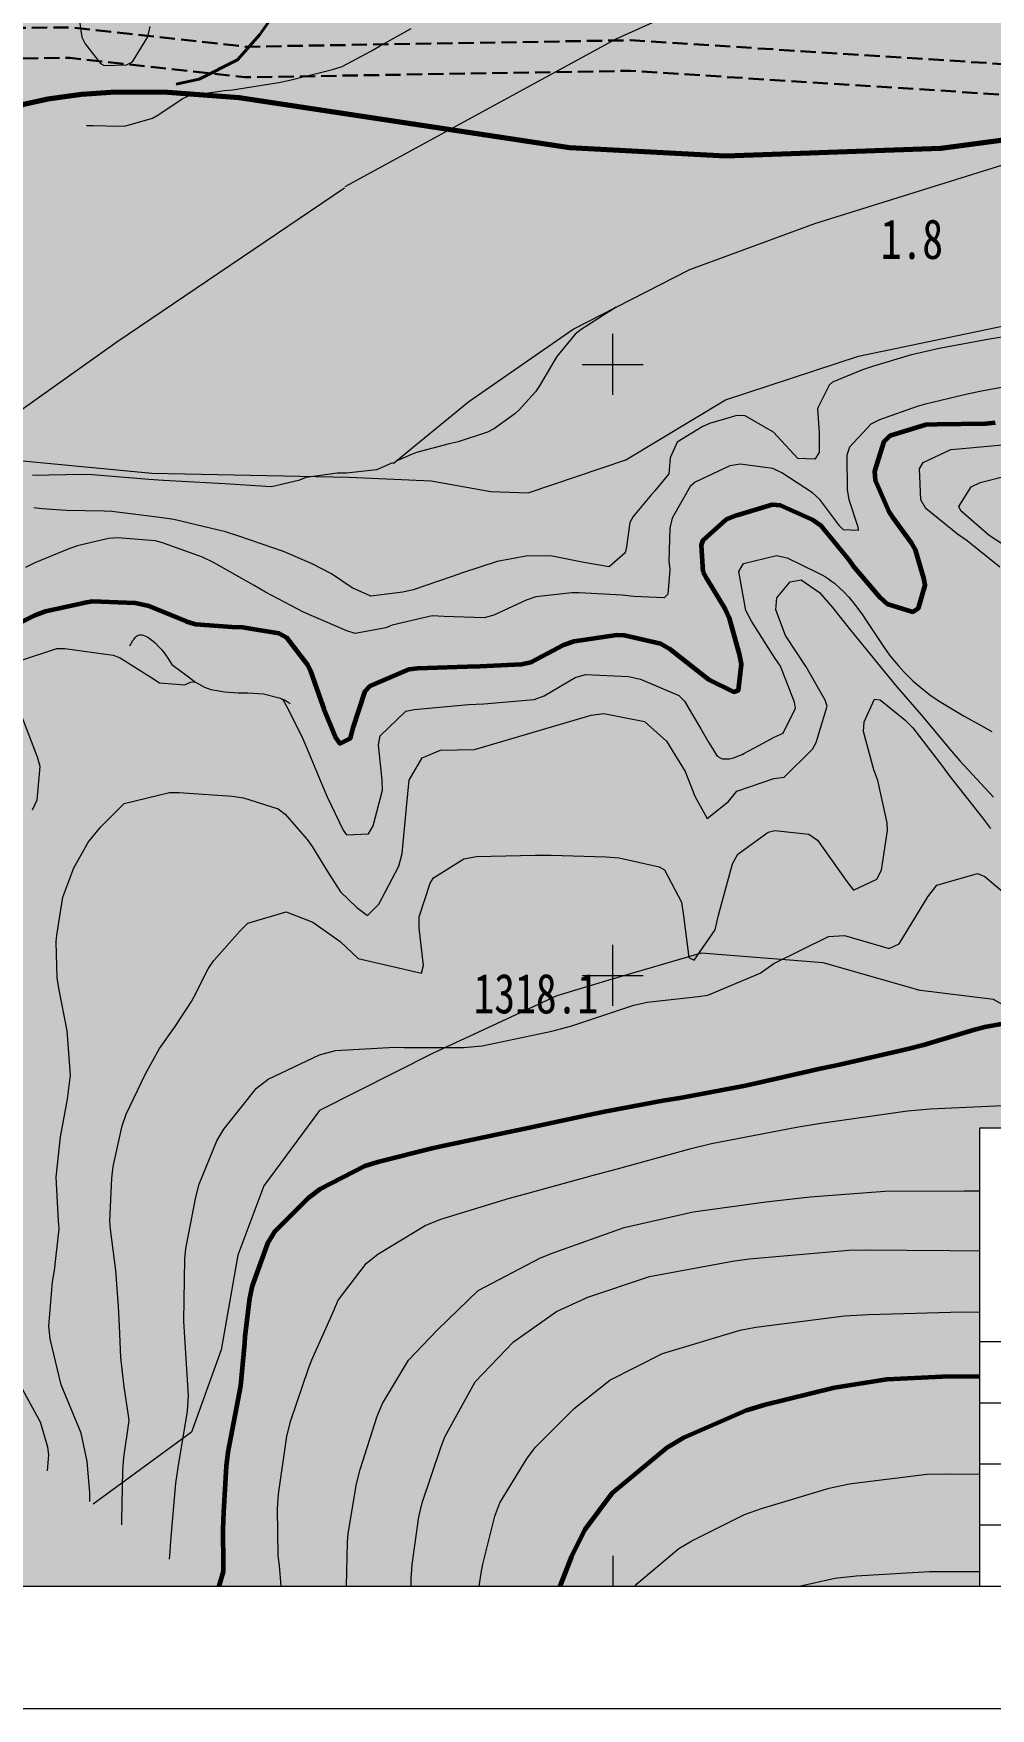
# Model space of a CAD drawing. Header units: inches. Extents: x 38461960 to 38462875, y 4135560 to 4136840.
# Drawn here: x 38462505.2 to 38462661.8, y 4135580 to 4135854.2 of the extents above; entities that cross this region are included whole.
import ezdxf

# ---------------------------------------------------------------- set-up
doc = ezdxf.new("R2010")
doc.units = ezdxf.units.IN
doc.header["$MEASUREMENT"] = 0
doc.linetypes.add('建筑中的公路', pattern=[0.006, 0.0025, -0.001, 0.0025])
doc.layers.get('0').update_dxf_attribs({"lineweight": 0})
doc.layers.add('图形修饰', color=7, linetype='Continuous', lineweight=0)
doc.layers.add('经纬网', color=7, linetype='Continuous', lineweight=0)
doc.layers.add('地面等高线', color=3, linetype='Continuous', lineweight=0, true_color=0x00ff00)
doc.layers.add('河流', color=4, linetype='Continuous', lineweight=0, true_color=0x00ffff)
doc.styles.add('宋体', font='')
doc.styles.get('宋体').set_extended_font_data('宋体')

msp = doc.modelspace()

# ---------------------------------------------------------------- hatches: boundary and pattern name
at = {"lineweight": 120, "true_color": 0x00ff00}
h = msp.add_hatch(dxfattribs=at)
h.set_pattern_fill('巨砾', color=3, scale=8333.333333, style=0, pattern_type=2)
h.set_pattern_definition([(97.35238, (38462017.5, 4135612.5), (-150, 1150), [1.3024, -1561.5476]), (112.47943, (38462017.3333, 4135613.7917), (350, -850), [1.3077, -1567.9278]), (127.74681, (38462016.8333, 4135615), (850, -1100), [1.3068, -1958.92276]), (142.25319, (38462016.0333, 4135616.0333), (-1100, 850), [1.3068, -1958.92276]), (157.52057, (38462015, 4135616.8333), (-850, 350), [1.3077, -1567.9278]), (172.64762, (38462013.7917, 4135617.3333), (1150, -150), [1.3024, -1561.5476]), (187.35238, (38462012.5, 4135617.5), (-1150, -150), [1.3024, -1561.5476]), (202.47943, (38462011.2083, 4135617.3333), (850, 350), [1.3077, -1567.9278]), (217.74681, (38462010, 4135616.8333), (1100, 850), [1.3068, -1958.92276]), (232.25319, (38462008.9667, 4135616.0333), (-850, -1100), [1.3068, -1958.92276]), (247.52057, (38462008.1667, 4135615), (-350, -850), [1.3077, -1567.9278]), (262.64762, (38462007.6667, 4135613.7917), (150, 1150), [1.3024, -1561.5476]), (277.35238, (38462007.5, 4135612.5), (150, -1150), [1.3024, -1561.5476]), (292.47943, (38462007.6667, 4135611.2083), (-350, 850), [1.3077, -1567.9278]), (307.74681, (38462008.1667, 4135610), (-850, 1100), [1.3068, -1958.92276]), (322.25319, (38462008.9667, 4135608.9667), (1100, -850), [1.3068, -1958.92276]), (337.52057, (38462010, 4135608.1667), (850, -350), [1.3077, -1567.9278]), (352.64762, (38462011.2083, 4135607.6667), (-1150, 150), [1.3024, -1561.5476]), (7.35238, (38462012.5, 4135607.5), (1150, 150), [1.3024, -1561.5476]), (22.47943, (38462013.7917, 4135607.6667), (-850, -350), [1.3077, -1567.9278]), (37.74681, (38462015, 4135608.1667), (-1100, -850), [1.3068, -1958.92276]), (52.25319, (38462016.0333, 4135608.9667), (850, 1100), [1.3068, -1958.92276]), (67.52057, (38462016.8333, 4135610), (350, 850), [1.3077, -1567.9278]), (82.64762, (38462017.3333, 4135611.2083), (-150, -1150), [1.3024, -1561.5476]), (97.35238, (38461992.5, 4135587.5), (-150, 1150), [1.3024, -1561.5476]), (112.47943, (38461992.3333, 4135588.7917), (350, -850), [1.3077, -1567.9278]), (127.74681, (38461991.8333, 4135590), (850, -1100), [1.3068, -1958.92276]), (142.25319, (38461991.0333, 4135591.0333), (-1100, 850), [1.3068, -1958.92276]), (157.52057, (38461990, 4135591.8333), (-850, 350), [1.3077, -1567.9278]), (172.64762, (38461988.7917, 4135592.3333), (1150, -150), [1.3024, -1561.5476]), (187.35238, (38461987.5, 4135592.5), (-1150, -150), [1.3024, -1561.5476]), (202.47943, (38461986.2083, 4135592.3333), (850, 350), [1.3077, -1567.9278]), (217.74681, (38461985, 4135591.8333), (1100, 850), [1.3068, -1958.92276]), (232.25319, (38461983.9667, 4135591.0333), (-850, -1100), [1.3068, -1958.92276]), (247.52057, (38461983.1667, 4135590), (-350, -850), [1.3077, -1567.9278]), (262.64762, (38461982.6667, 4135588.7917), (150, 1150), [1.3024, -1561.5476]), (277.35238, (38461982.5, 4135587.5), (150, -1150), [1.3024, -1561.5476]), (292.47943, (38461982.6667, 4135586.2083), (-350, 850), [1.3077, -1567.9278]), (307.74681, (38461983.1667, 4135585), (-850, 1100), [1.3068, -1958.92276]), (322.25319, (38461983.9667, 4135583.9667), (1100, -850), [1.3068, -1958.92276]), (337.52057, (38461985, 4135583.1667), (850, -350), [1.3077, -1567.9278]), (352.64762, (38461986.2083, 4135582.6667), (-1150, 150), [1.3024, -1561.5476]), (7.35238, (38461987.5, 4135582.5), (1150, 150), [1.3024, -1561.5476]), (22.47943, (38461988.7917, 4135582.6667), (-850, -350), [1.3077, -1567.9278]), (37.74681, (38461990, 4135583.1667), (-1100, -850), [1.3068, -1958.92276]), (52.25319, (38461991.0333, 4135583.9667), (850, 1100), [1.3068, -1958.92276]), (67.52057, (38461991.8333, 4135585), (350, 850), [1.3077, -1567.9278]), (82.64762, (38461992.3333, 4135586.2083), (-150, -1150), [1.3024, -1561.5476])])
h.paths.add_polyline_path([(38462660, 4135600), (38462660, 4135675), (38462800, 4135675), (38462800, 4136800), (38462000, 4136800), (38462000, 4135600)], flags=17)
h.paths.add_polyline_path([(38462396.93, 4136644.89), (38462451.42, 4136622.46), (38462487.74, 4136600.87), (38462505.33, 4136589.81), (38462503.48, 4136560.97), (38462492.45, 4136536.45), (38462489.06, 4136523.08), (38462478.39, 4136495.53), (38462468.47, 4136462.35), (38462468.2, 4136443.1), (38462476.65, 4136393.87), (38462478.05, 4136375.59), (38462476.15, 4136365.62), (38462473.19, 4136361.37), (38462467.55, 4136359.33), (38462461.56, 4136358.29), (38462450.42, 4136355.44), (38462448.26, 4136353.21), (38462447, 4136341.8), (38462449.04, 4136311.33), (38462448.21, 4136269.54), (38462447.17, 4136256.39), (38462447.75, 4136243.19), (38462448.23, 4136239.77), (38462448.78, 4136236.96), (38462449.26, 4136235.12), (38462458.24, 4136213.14), (38462472.79, 4136161.02), (38462480.46, 4136112.33), (38462477.29, 4135986.92), (38462472.12, 4135891.12), (38462475.29, 4135864.27), (38462478.87, 4135842.7), (38462473.98, 4135822.18), (38462401.35, 4135733.71), (38462325.15, 4135660.69), (38462251.07, 4135600.02), (38462101.17, 4135603.82), (38462175.51, 4135691.05), (38462233.46, 4135765.13), (38462243.78, 4135793.44), (38462248.27, 4135805.88), (38462259.92, 4135837.63), (38462296.44, 4135908.69), (38462304.1, 4135930.5), (38462264.94, 4135961.98), (38462265.47, 4136026.01), (38462271.71, 4136058.7), (38462279.64, 4136078.81), (38462310.86, 4136106.33), (38462297.49, 4136133.43), (38462238.64, 4136182.82), (38462195.33, 4136180.71), (38462177.89, 4136193.49), (38462167.97, 4136218.63), (38462184.49, 4136241.46), (38462199.06, 4136246.01), (38462221.42, 4136258.45), (38462242.06, 4136288.87), (38462219.3, 4136310.84), (38462202.63, 4136311.63), (38462180.14, 4136325.12), (38462175.38, 4136354.76), (38462180.14, 4136398.68), (38462188.75, 4136421.38), (38462204.47, 4136444.93), (38462208.06, 4136473.11), (38462197.85, 4136513.99), (38462193.09, 4136530.92), (38462193.9, 4136584.41), (38462197.08, 4136626.22), (38462223.54, 4136719.35), (38462246.29, 4136716.18), (38462287.94, 4136693.24), (38462313.34, 4136680.54), (38462352.5, 4136663.87), (38462375.49, 4136651.58)], flags=0)

# ---------------------------------------------------------------- linework, layer by layer
at = {"color": 7, "lineweight": 20, "flags": 128}
msp.add_lwpolyline([(38461980, 4135580), (38462820, 4135580), (38462820, 4136820), (38462820, 4136820), (38461980, 4136820), (38461980, 4136820), (38461980, 4135580)], dxfattribs=at)
at = {"color": 7, "lineweight": 9, "flags": 128}
msp.add_lwpolyline([(38462000, 4136800), (38462000, 4135600), (38462800, 4135600), (38462800, 4136800), (38462800, 4136800), (38462000, 4136800)], dxfattribs=at)
at = {"color": 7, "linetype": '建筑中的公路', "lineweight": 30, "ltscale": 1000, "flags": 128}
for points in [[(38462417.51, 4135856.83), (38462460.35, 4135854.65), (38462511.42, 4135855.18), (38462539.99, 4135852.01), (38462602.96, 4135853.07), (38462669.11, 4135848.83), (38462706.15, 4135854.65), (38462743.72, 4135862.06), (38462773.36, 4135874.76), (38462800, 4135884.75)], [(38462416.02, 4135851.9), (38462460.25, 4135849.65), (38462511.17, 4135850.18), (38462539.76, 4135847), (38462602.85, 4135848.06), (38462669.34, 4135843.81), (38462707.02, 4135849.73), (38462745.21, 4135857.26), (38462775.22, 4135870.12), (38462800, 4135879.41)]]:
    msp.add_lwpolyline(points, dxfattribs=at)
at = {"layer": '图形修饰', "color": 7}
for p, q in [((38462800, 4135640), (38462660, 4135640)), ((38462800, 4135630), (38462660, 4135630)), ((38462800, 4135620), (38462660, 4135620)), ((38462800, 4135610), (38462660, 4135610))]:
    msp.add_line(p, q, dxfattribs=at)
at = {"layer": '图形修饰', "color": 7, "linetype": 'Continuous', "lineweight": 9, "flags": 128}
msp.add_lwpolyline([(38462660, 4135600), (38462800, 4135600), (38462800, 4135675), (38462660, 4135675), (38462660, 4135600)], dxfattribs=at)
at = {"layer": '地面等高线', "color": 55, "lineweight": 18, "true_color": 0xa59152, "flags": 128}
for points in [[(38462556.21, 4135829.12), (38462600.54, 4135853.29), (38462627.31, 4135865.36), (38462648.07, 4135873.31), (38462659.22, 4135874.31), (38462667.61, 4135873.36), (38462676.8, 4135869.3), (38462692.07, 4135860.44), (38462712.07, 4135851.21), (38462715.72, 4135848.36)], [(38462512.45, 4135857.97), (38462513.12, 4135853.58), (38462513.63, 4135852.47), (38462516.16, 4135849.26), (38462516.76, 4135848.92), (38462520.41, 4135849.05), (38462521.39, 4135849.55), (38462523.9, 4135853.63), (38462524.3, 4135855.29)], [(38462513.88, 4135839.09), (38462514.96, 4135839.09), (38462519.15, 4135838.98), (38462520.33, 4135839.05), (38462524.65, 4135840.29), (38462525.7, 4135840.9), (38462529.55, 4135843.49), (38462530.7, 4135844), (38462536.48, 4135844.83), (38462537.76, 4135844.97), (38462545.36, 4135846.14), (38462547.39, 4135846.57), (38462554.15, 4135848.25), (38462555.7, 4135848.79), (38462560.54, 4135851.31), (38462561.82, 4135852.09), (38462567.03, 4135854.98)], [(38462564.08, 4135783.76), (38462576.42, 4135793.95), (38462593.54, 4135805.8), (38462612.6, 4135815.54), (38462633.08, 4135823.08), (38462665.6, 4135833.24), (38462701.53, 4135845.43), (38462714.91, 4135848.2), (38462724.39, 4135846.12)], [(38462600.51, 4135809.36), (38462600.09, 4135809.07), (38462598.94, 4135808.33), (38462594.85, 4135805.7), (38462593.83, 4135804.96), (38462590.82, 4135801.28), (38462590.38, 4135800.5), (38462588.01, 4135796.52), (38462587.33, 4135795.54), (38462584.69, 4135792.58), (38462583.98, 4135791.94), (38462580.67, 4135789.51), (38462579.52, 4135788.94), (38462574.69, 4135787.32), (38462573.24, 4135787.02), (38462567.9, 4135785.61), (38462567.05, 4135785.28), (38462564.55, 4135784.15)], [(38462667.83, 4135805.14), (38462661.65, 4135804.11), (38462656.34, 4135803.13), (38462653.44, 4135802.6), (38462648.67, 4135801.49), (38462642.49, 4135799.64), (38462640.87, 4135799.11), (38462635.97, 4135797.09), (38462635.39, 4135796.58), (38462633.5, 4135792.8), (38462633.79, 4135788.78), (38462633.79, 4135785.61), (38462633.08, 4135784.5), (38462630.31, 4135784.63), (38462626.94, 4135788.19), (38462626.3, 4135788.93), (38462621.67, 4135791.61), (38462620.29, 4135791.64), (38462615.83, 4135790.33), (38462614.64, 4135789.76), (38462610.52, 4135787.3), (38462609.4, 4135784.7), (38462609.2, 4135782.07), (38462606.86, 4135779.3), (38462606.32, 4135778.73), (38462603.34, 4135775.12), (38462602.8, 4135774.11), (38462602.25, 4135770.12), (38462602.05, 4135769.14), (38462599.41, 4135766.89), (38462595.26, 4135767.57), (38462589.79, 4135768.69), (38462585.77, 4135768.6), (38462581.07, 4135767.76), (38462575.4, 4135765.88), (38462573.71, 4135765.27), (38462567.35, 4135763.12), (38462565.66, 4135762.72), (38462560.4, 4135762.05), (38462557.36, 4135763.41), (38462553.95, 4135765.71), (38462550.78, 4135767.37), (38462546.12, 4135769.37), (38462538.83, 4135771.88), (38462536.6, 4135772.59), (38462528.16, 4135774.6), (38462525.87, 4135774.97), (38462518.03, 4135775.93), (38462516.75, 4135775.97), (38462510.53, 4135776.11), (38462506.62, 4135776.39), (38462505.23, 4135776.53)], [(38462668.63, 4135797.14), (38462660.08, 4135795.56), (38462657.75, 4135795.06), (38462650.96, 4135793.45), (38462649.81, 4135793.11), (38462643.66, 4135790.93), (38462642.24, 4135790.22), (38462638.75, 4135786.48), (38462638.31, 4135785.13), (38462638.34, 4135779.45), (38462638.64, 4135777.9), (38462640.08, 4135773.41), (38462640.15, 4135772.8), (38462637.75, 4135772.94), (38462637.15, 4135773.55), (38462633.88, 4135777.91), (38462632.7, 4135778.96), (38462627.64, 4135782.27), (38462626.19, 4135782.99), (38462620.82, 4135783.7), (38462619.13, 4135783.4), (38462613.48, 4135780.74), (38462612.64, 4135780), (38462609.72, 4135774.84), (38462609.35, 4135773.22), (38462609.17, 4135767.82), (38462609.34, 4135766.43), (38462609, 4135762.38), (38462608.42, 4135761.8), (38462603.46, 4135762.02), (38462601.53, 4135762.22), (38462594.51, 4135762.64), (38462593.32, 4135762.61), (38462587.41, 4135761.94), (38462585.82, 4135761.4), (38462580.52, 4135758.98), (38462578.93, 4135758.54), (38462572.38, 4135758.76), (38462570.45, 4135758.83), (38462563.9, 4135757.35), (38462562.85, 4135756.91), (38462557.85, 4135755.98), (38462556.47, 4135756.38), (38462551, 4135758.72), (38462549.41, 4135759.47), (38462543.17, 4135762.75), (38462541.32, 4135763.8), (38462534.64, 4135767.56), (38462532.88, 4135768.48), (38462526.3, 4135770.82), (38462525.12, 4135771.12), (38462519, 4135771.61)], [(38462663.35, 4135766.82), (38462658.01, 4135771.12), (38462656.43, 4135772.22), (38462651.25, 4135776.44), (38462650.4, 4135777.86), (38462650.17, 4135782.93), (38462650.77, 4135783.94), (38462655.32, 4135786.08), (38462656.61, 4135786.2), (38462666.14, 4135787.04)], [(38462563.97, 4135783.89), (38462562.12, 4135783.05), (38462561.31, 4135782.75), (38462556.41, 4135782.22), (38462554.92, 4135782.22), (38462549.82, 4135781.49), (38462548.57, 4135781.02), (38462544.14, 4135779.98), (38462543.2, 4135780.01), (38462536.51, 4135780.46), (38462534.45, 4135780.57), (38462526.45, 4135780.98), (38462524.09, 4135781.19), (38462514.87, 4135781.95), (38462513.21, 4135781.98), (38462505.06, 4135781.84)], [(38462666.6, 4135768.72), (38462661.62, 4135772.01), (38462656.96, 4135776.03), (38462656.64, 4135776.72), (38462658.63, 4135779.96), (38462660.13, 4135780.68), (38462668.73, 4135782.86)], [(38462519, 4135771.61), (38462517.48, 4135771.51), (38462512.38, 4135770.3), (38462511, 4135769.83), (38462505.42, 4135767.54), (38462503.9, 4135766.77)], [(38462602.57, 4135748.92), (38462604.56, 4135748.51), (38462610.83, 4135745.79), (38462611.72, 4135744.89), (38462613.06, 4135742.62), (38462614.39, 4135740.35), (38462615.65, 4135738.19), (38462616.31, 4135737.13), (38462617, 4135736.07), (38462617.17, 4135735.86), (38462617.37, 4135735.71), (38462617.57, 4135735.59), (38462617.77, 4135735.51), (38462617.98, 4135735.46), (38462618.39, 4135735.42), (38462618.77, 4135735.43), (38462619.12, 4135735.47), (38462619.74, 4135735.62), (38462620.2, 4135735.76), (38462620.85, 4135736.02), (38462621.16, 4135736.17), (38462621.44, 4135736.31), (38462623.91, 4135737.65), (38462626.39, 4135738.99), (38462627.89, 4135739.64), (38462629.92, 4135743.73), (38462629.76, 4135744.74), (38462627.46, 4135750.62), (38462626.45, 4135752.04), (38462622.69, 4135757.97), (38462621.8, 4135759.75), (38462620.63, 4135766.12), (38462621.37, 4135767.41), (38462626.8, 4135768.74), (38462628.54, 4135768.33), (38462631.09, 4135767.1), (38462633.64, 4135765.86), (38462634.23, 4135765.55), (38462634.79, 4135765.23), (38462635.32, 4135764.89), (38462635.81, 4135764.54), (38462636.27, 4135764.18), (38462637.12, 4135763.45), (38462637.89, 4135762.7), (38462638.57, 4135761.97), (38462639.18, 4135761.25), (38462639.74, 4135760.54), (38462640.75, 4135759.18), (38462641.6, 4135757.94), (38462644.53, 4135753.52), (38462644.67, 4135753.31), (38462644.82, 4135753.1), (38462645.31, 4135752.42), (38462645.8, 4135751.79), (38462646.74, 4135750.65), (38462647.62, 4135749.68), (38462648.43, 4135748.87), (38462649.15, 4135748.18), (38462649.81, 4135747.6), (38462650.99, 4135746.62), (38462651.9, 4135745.93), (38462652.6, 4135745.43), (38462653.67, 4135744.71), (38462654.77, 4135744.04), (38462657.52, 4135742.44), (38462660.3, 4135740.89), (38462662.05, 4135739.93)], [(38462514.4, 4135613.87), (38462514.41, 4135615.36), (38462513.98, 4135620.43), (38462513.01, 4135625.05), (38462511.72, 4135628.21), (38462509.74, 4135633), (38462507.93, 4135640.5), (38462507.69, 4135642.64), (38462508.31, 4135649.86), (38462508.63, 4135651.68), (38462509.38, 4135658.49), (38462509.3, 4135659.83), (38462508.9, 4135666.96), (38462509.64, 4135673.56), (38462510.79, 4135679.76), (38462511.24, 4135683.65), (38462510.72, 4135690.91), (38462509.36, 4135697.92), (38462509.08, 4135699.58), (38462508.92, 4135705.5), (38462509.01, 4135706.6), (38462509.99, 4135712.8), (38462511.78, 4135717.62), (38462514.22, 4135721.87), (38462516.21, 4135724.34), (38462520.02, 4135728.14), (38462527.44, 4135729.91), (38462529.06, 4135729.95), (38462537.69, 4135729.33), (38462539.56, 4135729.04), (38462545.23, 4135727.25), (38462546.4, 4135726.39), (38462549.96, 4135722.26), (38462550.81, 4135721.12), (38462553.48, 4135716.74), (38462555.46, 4135713.69), (38462558.09, 4135711.1), (38462559.87, 4135709.8), (38462561.74, 4135711.66), (38462564.99, 4135717.85), (38462565.52, 4135719.96), (38462566.26, 4135727.46), (38462566.68, 4135731.96), (38462568.79, 4135735.6), (38462571.79, 4135736.85), (38462577.38, 4135736.96), (38462596.44, 4135742.61), (38462598.51, 4135742.89), (38462605.19, 4135741.54), (38462608.8, 4135738.33), (38462611.87, 4135733.38), (38462613.44, 4135729.33), (38462615.42, 4135725.68), (38462618.95, 4135728.47), (38462620.29, 4135730.17), (38462626.38, 4135732.23), (38462628.04, 4135732.47), (38462632.66, 4135737.04), (38462633.31, 4135738.13), (38462635.11, 4135744.09), (38462634.78, 4135745.02), (38462631.63, 4135750.49), (38462628.24, 4135755.65), (38462626.66, 4135759.82), (38462626.87, 4135761.81), (38462629.02, 4135764.44), (38462630.84, 4135764.72), (38462633.84, 4135762.65), (38462635.94, 4135760.21), (38462638.9, 4135756.48), (38462641.36, 4135753.52), (38462644.48, 4135749.66), (38462646.46, 4135747.23), (38462650.47, 4135742.64), (38462655.44, 4135736.72), (38462656.78, 4135735.1)], [(38462502.92, 4135751.51), (38462509, 4135753.53), (38462510.34, 4135753.48), (38462518.24, 4135752.42), (38462519.37, 4135751.97), (38462524.59, 4135748.68), (38462525.81, 4135747.91), (38462529.98, 4135747.58), (38462530.92, 4135747.98), (38462531.65, 4135748.04)], [(38462545.82, 4135745.28), (38462545.99, 4135745.16), (38462546.63, 4135744.06), (38462549.1, 4135739.12), (38462549.79, 4135737.58), (38462552.49, 4135731.01), (38462553.26, 4135729.22), (38462555.88, 4135723.75), (38462556.41, 4135723.02), (38462560.02, 4135723.17), (38462560.79, 4135724.47), (38462562.34, 4135730.3), (38462562.26, 4135731.96), (38462561.66, 4135737.76), (38462561.91, 4135739.22), (38462566.13, 4135743.22), (38462567.47, 4135743.5), (38462576.38, 4135744.34), (38462578.9, 4135744.42), (38462587.12, 4135745.18), (38462588.75, 4135745.74), (38462593.86, 4135748.77), (38462595.56, 4135749.26), (38462602.57, 4135748.92)], [(38462643.4, 4135731.91), (38462642.71, 4135733.66), (38462641.02, 4135739.94), (38462641.14, 4135741.52), (38462642.85, 4135745.21), (38462643.74, 4135745.09), (38462647.79, 4135741.84), (38462649.08, 4135740.5), (38462654.02, 4135734.13), (38462654.99, 4135732.79), (38462660.49, 4135725.77), (38462661.82, 4135724.06)], [(38462505.03, 4135727.11), (38462505.8, 4135728.73), (38462506.29, 4135734.2), (38462505.85, 4135735.74), (38462503.35, 4135742.27)], [(38462656.78, 4135735.1), (38462662.32, 4135729.17)], [(38462519.67, 4135610.06), (38462519.67, 4135610.77), (38462519.81, 4135618.88), (38462520.01, 4135621.06), (38462520.84, 4135627.14), (38462520.76, 4135627.95), (38462520.03, 4135632.66), (38462519.51, 4135637.44), (38462519.28, 4135642.59), (38462519.12, 4135645.79), (38462518.69, 4135651.67), (38462517.8, 4135658.48), (38462517.69, 4135659.77), (38462518.02, 4135666.78), (38462518.23, 4135668.69), (38462519.7, 4135675.37), (38462520.39, 4135677.28), (38462523.52, 4135683.88), (38462525.84, 4135688.01), (38462528.4, 4135691.65), (38462531.04, 4135695.7), (38462531.44, 4135696.43), (38462533.8, 4135701.09), (38462534.73, 4135702.42), (38462539, 4135707.28), (38462540.3, 4135708.53), (38462546.54, 4135710.39), (38462550.92, 4135708.72), (38462555.41, 4135705.55), (38462558.32, 4135702.75), (38462568.69, 4135700.38), (38462569.02, 4135701.64), (38462568.3, 4135707.8), (38462568.3, 4135709.58), (38462570.1, 4135715.09), (38462570.66, 4135715.94), (38462575.65, 4135719.09), (38462577.72, 4135719.46), (38462587.29, 4135719.68), (38462589.92, 4135719.68), (38462598.88, 4135719.38), (38462601.02, 4135719.22), (38462607.59, 4135717.79), (38462608.44, 4135717.3), (38462611.27, 4135711.99), (38462611.59, 4135709.72), (38462612.43, 4135702.91), (38462613.32, 4135702.5), (38462616.73, 4135707.44), (38462617.3, 4135709.83), (38462619.59, 4135718.25), (38462620.44, 4135719.83), (38462625.43, 4135723.43), (38462626.52, 4135723.71), (38462632.07, 4135723.14), (38462633.49, 4135722.12), (38462638.3, 4135715.35), (38462639.4, 4135713.93), (38462643.21, 4135715.74), (38462643.98, 4135717.24), (38462644.96, 4135723.69), (38462644.88, 4135724.98), (38462643.4, 4135731.91)], [(38462527.45, 4135604.43), (38462527.57, 4135605.69), (38462527.69, 4135607.47), (38462528.48, 4135616.88), (38462528.85, 4135619.43), (38462530.4, 4135628.67), (38462530.57, 4135631.22), (38462529.94, 4135640.7), (38462529.78, 4135643.46), (38462529.96, 4135653.59), (38462530.12, 4135655.29), (38462531.76, 4135663.72), (38462532.29, 4135665.83), (38462535.21, 4135672.92), (38462536.35, 4135674.82), (38462541.67, 4135681.54), (38462543.62, 4135682.99), (38462552.01, 4135686.99), (38462554.65, 4135687.68), (38462564.34, 4135688.27), (38462565.92, 4135688.19), (38462575.6, 4135688.21), (38462578.6, 4135688.49), (38462590, 4135690.86), (38462593.32, 4135691.75), (38462603.46, 4135695.14), (38462605.65, 4135695.62), (38462613.96, 4135696.54), (38462615.58, 4135696.78), (38462624.1, 4135700.37), (38462626.33, 4135701.95), (38462635.29, 4135706.35), (38462637.93, 4135706.55), (38462645.22, 4135704.39), (38462646.84, 4135705.16), (38462651.55, 4135712.85), (38462653.05, 4135714.76), (38462659.71, 4135716.69), (38462660.88, 4135716.16), (38462666.99, 4135711.01)], [(38462545.74, 4135600), (38462545.47, 4135603.42), (38462545.23, 4135605), (38462545.12, 4135612.66), (38462545.28, 4135615.09), (38462546.68, 4135624.57), (38462547.29, 4135627.16), (38462550.18, 4135635.67), (38462550.75, 4135637.05), (38462554.17, 4135644.74), (38462555.06, 4135646.81), (38462559.69, 4135652.88), (38462561.56, 4135654.34), (38462569.31, 4135659.06), (38462571.86, 4135660.11), (38462583.09, 4135663.54), (38462585.36, 4135664.15), (38462597.24, 4135667.41), (38462600.57, 4135668.3), (38462612.81, 4135671.64), (38462616.18, 4135672.49), (38462630.08, 4135675.18), (38462634.06, 4135675.82), (38462648.24, 4135677.83), (38462651.93, 4135678.14), (38462665.02, 4135678.73)], [(38462556.45, 4135600), (38462556.58, 4135607.25), (38462556.67, 4135608.67), (38462558.06, 4135616.78), (38462558.67, 4135619.12), (38462561.44, 4135627.83), (38462562.33, 4135629.9), (38462566.56, 4135637.03), (38462571.31, 4135642), (38462577.97, 4135648.4), (38462588.15, 4135653.77), (38462590.22, 4135654.58), (38462601.85, 4135658.73), (38462613.16, 4135661.27), (38462625.04, 4135662.91), (38462632.3, 4135663.75), (38462644.54, 4135664.7), (38462657.51, 4135664.76), (38462659.74, 4135664.76), (38462660, 4135664.76)], [(38462567.03, 4135600), (38462567.03, 4135601.2), (38462567.16, 4135603.59), (38462568.26, 4135611.37), (38462568.83, 4135613.68), (38462571.85, 4135622.71), (38462572.54, 4135624.45), (38462577.5, 4135633.48), (38462583.75, 4135640.04), (38462590.81, 4135644.97), (38462595.92, 4135647.35), (38462606.02, 4135650.7), (38462619.6, 4135653.23), (38462622.31, 4135653.59), (38462638.61, 4135655.03), (38462641.16, 4135655.06), (38462655.14, 4135654.96), (38462660, 4135654.9)], [(38462578.11, 4135600), (38462578.46, 4135602.15), (38462578.75, 4135603.65), (38462580.7, 4135611.47), (38462581.52, 4135613.66), (38462585.99, 4135620.95), (38462587.37, 4135622.77), (38462593.7, 4135629.12), (38462599.5, 4135633.73), (38462608.14, 4135638.09), (38462620.87, 4135641.92), (38462623.39, 4135642.41), (38462637.94, 4135644.25), (38462641.83, 4135644.48), (38462657.15, 4135644.91), (38462660, 4135644.9)], [(38462507.47, 4135618.89), (38462507.7, 4135621.53), (38462507.54, 4135622.79), (38462506.33, 4135626.88), (38462505.76, 4135627.98), (38462502.77, 4135633.49)], [(38462603.65, 4135600), (38462603.96, 4135600.43), (38462610.81, 4135606.21), (38462612.92, 4135607.47), (38462621.56, 4135611.75), (38462624.36, 4135612.72), (38462635.43, 4135616.06), (38462638.71, 4135616.79), (38462651.4, 4135618.35), (38462654.97, 4135618.42), (38462660, 4135618.34)], [(38462630.49, 4135600), (38462636.34, 4135601.31), (38462639.83, 4135601.71), (38462651.82, 4135602.42), (38462653.89, 4135602.42), (38462660, 4135602.41)]]:
    msp.add_lwpolyline(points, dxfattribs=at)
at = {"layer": '地面等高线', "color": 1, "lineweight": 40, "true_color": 0xff0000, "flags": 128}
msp.add_lwpolyline([(38462528.56, 4135845.88), (38462532.33, 4135846.72), (38462538.57, 4135849.87), (38462542.23, 4135854), (38462546.45, 4135860.08)], dxfattribs=at)
at = {"layer": '地面等高线', "color": 1, "lineweight": 0, "true_color": 0xff0000, "flags": 128}
for points in [[(38462556.07, 4135828.86), (38462518.86, 4135803.63), (38462497.6, 4135788.59), (38462496.58, 4135785.79), (38462498.28, 4135784.69), (38462524.54, 4135782.18), (38462556.84, 4135781.56), (38462570.26, 4135780.93), (38462580.02, 4135779.21), (38462586.18, 4135778.96), (38462602.12, 4135784.37), (38462618.42, 4135794.23), (38462640.2, 4135801.33), (38462670, 4135807.6), (38462691.12, 4135814.66), (38462708.28, 4135821.2), (38462718.54, 4135824.99), (38462723.69, 4135828.84), (38462727.15, 4135836.29), (38462725.34, 4135845.9)], [(38462650.33, 4135697.52), (38462634.45, 4135702.04), (38462614.47, 4135703.62), (38462599.91, 4135699.38), (38462590.87, 4135696.64), (38462570.51, 4135687.23), (38462552.02, 4135677.9), (38462542.88, 4135665.55), (38462538.64, 4135654.21), (38462535.9, 4135638.69), (38462531.06, 4135625.21), (38462514.97, 4135613.46)], [(38462750.56, 4135675), (38462744.25, 4135681.73), (38462736.64, 4135688.22), (38462726.18, 4135688.32), (38462718.15, 4135686.06), (38462707.08, 4135681.62), (38462693.51, 4135681.69), (38462684.96, 4135683.73), (38462676.66, 4135687.99), (38462662.28, 4135696.04), (38462649.92, 4135697.56)]]:
    msp.add_lwpolyline(points, dxfattribs=at)
at = {"layer": '地面等高线', "color": 3, "lineweight": 60, "true_color": 0x00ff00, "flags": 128}
for points in [[(38462614.8, 4135766.04), (38462614.5, 4135770.43), (38462614.77, 4135771.24), (38462618.56, 4135774.64), (38462620.28, 4135775.32), (38462626.1, 4135777.1), (38462627.38, 4135776.96), (38462632.64, 4135774.62), (38462634.03, 4135773.64), (38462638.51, 4135768.16), (38462639.32, 4135767.05), (38462643.77, 4135761.84), (38462644.88, 4135760.79), (38462649.1, 4135759.53), (38462650.05, 4135760.1), (38462651.1, 4135763.85), (38462650.9, 4135765.03), (38462649.56, 4135769.63), (38462648.88, 4135770.78), (38462645.78, 4135775.04), (38462645.21, 4135775.85), (38462643.02, 4135781.02), (38462642.86, 4135782.51), (38462644.42, 4135787.4), (38462645.4, 4135788.38), (38462651.24, 4135790.16), (38462653.1, 4135790.23), (38462660.97, 4135790.35), (38462662.56, 4135790.51)], [(38462499.95, 4135756.22), (38462505.43, 4135758.98), (38462507.15, 4135759.62), (38462513.64, 4135761.03), (38462514.82, 4135761.23), (38462521.85, 4135760.98), (38462523.87, 4135760.54), (38462530.15, 4135758), (38462531.7, 4135757.49), (38462537.68, 4135757.04), (38462539.4, 4135756.97), (38462545.34, 4135756.02), (38462546.56, 4135755.34), (38462550, 4135750.88), (38462550.47, 4135749.96), (38462552.25, 4135744.99), (38462552.72, 4135743.61), (38462554.67, 4135738.88), (38462555.31, 4135737.97), (38462557.1, 4135738.81), (38462557.44, 4135740.36), (38462559.48, 4135746.54), (38462560.22, 4135747.35), (38462566.71, 4135750.11), (38462568.06, 4135750.31), (38462576.17, 4135750.56), (38462578.26, 4135750.59), (38462585.05, 4135750.92), (38462586.57, 4135751.26), (38462591.95, 4135754.08), (38462593.7, 4135754.69), (38462600.66, 4135755.73), (38462601.88, 4135755.69), (38462607.79, 4135754.3), (38462609.34, 4135753.45), (38462614.47, 4135749.42), (38462615.71, 4135748.41), (38462619.8, 4135746.41), (38462620.58, 4135746.68), (38462621.05, 4135750.93), (38462620.72, 4135752.59), (38462619.11, 4135758.46), (38462618.37, 4135759.99), (38462615.47, 4135764.85), (38462614.8, 4135766.04)], [(38462572.41, 4135672.16), (38462582.72, 4135674.34), (38462585.62, 4135674.95), (38462596, 4135677.16), (38462598.66, 4135677.7), (38462608.19, 4135679.5), (38462610.96, 4135679.97), (38462621.71, 4135681.98), (38462623.66, 4135682.42), (38462634.21, 4135684.83), (38462637.35, 4135685.44), (38462648.29, 4135687.95), (38462650.83, 4135688.62), (38462659.04, 4135691.07), (38462661.17, 4135691.65), (38462668.53, 4135692.95)], [(38462535.59, 4135600), (38462536.27, 4135602.41), (38462536.27, 4135603.32), (38462536.25, 4135609.4), (38462536.35, 4135612.14), (38462536.77, 4135619.64), (38462537.08, 4135621.97), (38462538.68, 4135630.54), (38462539.12, 4135632.8), (38462539.81, 4135639.79), (38462539.84, 4135640.91), (38462540.59, 4135647.19), (38462541.04, 4135649.21), (38462543.58, 4135656.3), (38462544.7, 4135658.09), (38462550.31, 4135663.69), (38462552.11, 4135665.07), (38462559.41, 4135668.84), (38462561.57, 4135669.48), (38462570.66, 4135671.76), (38462572.41, 4135672.16)], [(38462591.38, 4135600), (38462593.28, 4135604.96), (38462595.48, 4135609.31), (38462599.98, 4135615.28), (38462608.91, 4135622.73), (38462611.65, 4135624.38), (38462621.86, 4135628.82), (38462624.76, 4135629.73), (38462636.28, 4135632.55), (38462644.86, 4135633.92), (38462653.88, 4135634.34), (38462660, 4135634.42)]]:
    msp.add_lwpolyline(points, dxfattribs=at)
at = {"layer": '地面等高线', "color": 3, "lineweight": 0, "true_color": 0x00ff00, "flags": 128}
msp.add_lwpolyline([(38462520.94, 4135753.92), (38462521.47, 4135754.81), (38462521.65, 4135755.04), (38462521.83, 4135755.28), (38462521.96, 4135755.41), (38462522.08, 4135755.52), (38462522.21, 4135755.61), (38462522.34, 4135755.66), (38462522.62, 4135755.72), (38462522.89, 4135755.72), (38462523.16, 4135755.67), (38462523.42, 4135755.58), (38462523.67, 4135755.47), (38462523.91, 4135755.34), (38462524.36, 4135755.04), (38462524.76, 4135754.73), (38462525.1, 4135754.42), (38462525.68, 4135753.85), (38462526.09, 4135753.39), (38462526.37, 4135753.05), (38462526.75, 4135752.56), (38462526.92, 4135752.32), (38462527.07, 4135752.09), (38462527.45, 4135751.5), (38462527.83, 4135750.91), (38462529.33, 4135749.77), (38462529.93, 4135749.33), (38462531.71, 4135747.99), (38462533.21, 4135747.17), (38462534.22, 4135746.81), (38462536.49, 4135746.4), (38462538.72, 4135746.27), (38462540.26, 4135746.27), (38462542.82, 4135746.06), (38462545.41, 4135745.45), (38462546.38, 4135745.05), (38462547.23, 4135744.48)], dxfattribs=at)
at = {"layer": '河流', "color": 4, "lineweight": 70, "true_color": 0x00ffff, "flags": 128}
msp.add_lwpolyline([(38462800, 4135863.98), (38462773.31, 4135862.02), (38462769.56, 4135861.4), (38462764.76, 4135860.17), (38462731.68, 4135848.96), (38462709.05, 4135845.22), (38462683.56, 4135839.34), (38462653.7, 4135835.37), (38462618.43, 4135834.09), (38462592.9, 4135835.43), (38462538.88, 4135843.65), (38462527.21, 4135844.52), (38462518.64, 4135844.56), (38462513.04, 4135844.19), (38462507.56, 4135843.43), (38462503.55, 4135842.52), (38462500.93, 4135841.72), (38462498.78, 4135840.84), (38462496.22, 4135839.54), (38462492.9, 4135837.52), (38462486.43, 4135832.84), (38462418.95, 4135775.08)], dxfattribs=at)
at = {"layer": '经纬网', "color": 7}
for p, q in [((38462600, 4135795), (38462600, 4135805)), ((38462595, 4135800), (38462605, 4135800)), ((38462600, 4135695), (38462600, 4135705)), ((38462595, 4135700), (38462605, 4135700)), ((38462600, 4135605), (38462600, 4135600))]:
    msp.add_line(p, q, dxfattribs=at)

# ---------------------------------------------------------------- texts
at = {"layer": '地面等高线', "color": 9, "true_color": 0xc0c0c0, "style": '宋体', "width": 0.769231}
msp.add_text('1.8', height=6.5, rotation=360, dxfattribs=at).set_placement((38462643.85, 4135817.27))
at = {"layer": '地面等高线', "color": 94, "true_color": 0x00a500, "style": '宋体', "width": 0.769231}
msp.add_text('1318.1', height=6.5, rotation=360, dxfattribs=at).set_placement((38462577.21, 4135693.78))

doc.saveas('drawing.dxf')
